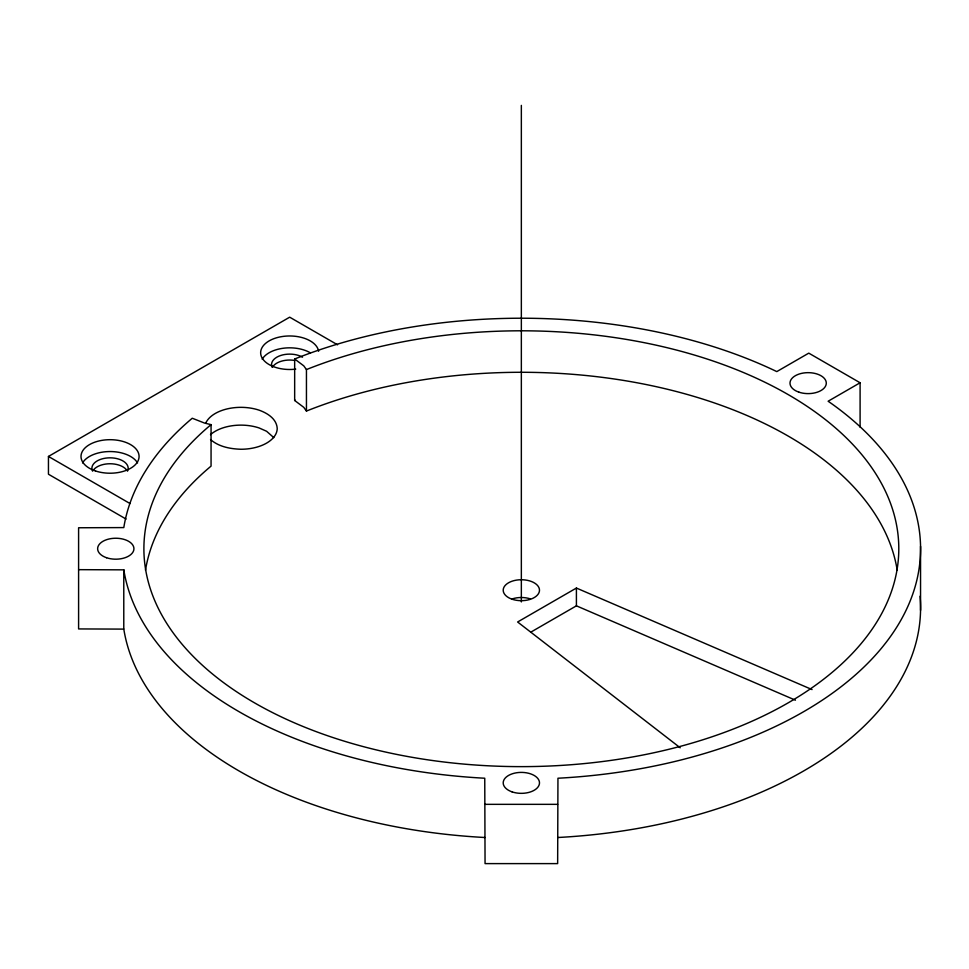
<?xml version="1.0" encoding="UTF-8"?>
<svg xmlns="http://www.w3.org/2000/svg" width="969" height="969" viewBox="0 0 969 969"><rect width="100%" height="100%" fill="white"/><g stroke="black" fill="none" stroke-linecap="round" stroke-linejoin="round"><path stroke-width="1.45" d="M485.057 837.519L484.754 837.495A399.228 230.489 0 0 1 123.802 629.111L78.598 628.929L78.598 527.766L123.802 527.584A399.228 230.489 0 0 1 144.526 472.593L147.3 468.172A399.228 230.489 0 0 1 192.262 418.233L204.629 423.102L211.06 424.64L210.212 425.343A377.45 217.916 0 0 0 446.14 762.264A377.45 217.916 0 0 0 891.226 505.297A377.45 217.916 0 0 0 307.67 369.08L306.446 369.577L306.446 411.062L307.67 410.565A377.45 217.916 0 0 1 897.209 570.22M126.103 519.069L48.45 474.229L48.45 456.447L289.683 317.178L337.575 344.819M860.097 427.22L860.097 382.767L828.12 401.239L830.917 403.177A399.228 230.489 0 0 1 886.163 642.326L882.783 646.602A399.228 230.489 0 0 1 690.885 757.383L683.484 759.345A399.228 230.489 0 0 1 557.95 778.228L557.647 863.609L485.057 863.609L484.754 778.228A399.228 230.489 0 0 1 123.802 569.845L78.598 569.663M812.058 689.577L576.41 588.05L517.616 621.989L680.214 747.777M530.685 632.224L576.41 605.831L795.428 700.187M306.446 411.062L303.781 407.343L294.661 400.476L294.661 358.99L295.339 358.724A399.228 230.489 0 0 1 381.834 332.755L389.49 331.156A399.228 230.489 0 0 1 773.432 369.988L776.799 371.599L808.776 353.14L860.097 382.767M294.661 400.476L295.339 400.209M557.647 837.519L557.95 837.495A399.228 230.489 0 0 0 683.484 818.611L690.885 816.649A399.228 230.489 0 0 0 882.783 705.868L886.163 701.592A399.228 230.489 0 0 0 920.053 596.226M485.057 804.343L557.647 804.343M48.45 456.447L129.991 503.529M294.661 358.99L303.781 365.858L306.446 369.577M210.527 439.551C218.837 446.794 230.21 448.901 240.918 449.253A36.289 20.955 0 0 0 277.219 428.298C276.516 418.669 267.287 413.097 259.074 410.153A36.289 20.955 0 0 0 205.864 422.872M273.803 437.625L266.584 431.266L259.074 427.935A36.289 20.955 0 0 0 210.479 434.669M920.55 546.359L920.55 610.337M576.41 588.05L576.41 605.831M521.346 105.391L521.346 601.931M211.06 424.64L211.06 466.125L210.212 466.828A377.45 217.916 0 0 0 145.495 570.22M123.778 569.663L123.778 628.929M512.274 598.903A18.145 10.477 0 0 1 530.418 598.903M295.727 369.128A29.034 16.764 0 0 1 261.061 355.55A29.034 16.764 0 0 1 285.976 336.11A29.034 16.764 0 0 1 318.607 351.275M82.547 462.916A29.034 16.764 0 0 1 110.042 451.542A29.034 16.764 0 0 1 137.537 462.916M262.187 359.208A29.034 16.764 0 0 1 310.213 352.74M272.156 367.299A18.145 10.477 0 0 1 280.61 355.514A18.145 10.477 0 0 1 302.51 357.186M92.515 471.019A18.145 10.477 0 0 1 110.042 457.828A18.145 10.477 0 0 1 127.569 471.019M92.988 470.643A18.145 10.477 0 0 1 110.042 463.751A18.145 10.477 0 0 1 127.096 470.643M272.628 366.936A18.145 10.477 0 0 1 294.382 360.395M798.904 392.154A18.145 10.477 0 0 0 826.291 383.239A18.145 10.477 0 0 0 799.231 374.01A18.145 10.477 0 0 0 798.904 392.154M106.542 557.732A18.145 10.477 0 0 0 133.928 548.817A18.145 10.477 0 0 0 106.869 539.588A18.145 10.477 0 0 0 106.542 557.732M512.116 791.891A18.145 10.477 0 0 0 539.491 782.976A18.145 10.477 0 0 0 512.431 773.746A18.145 10.477 0 0 0 512.116 791.891M95.519 470.97A29.034 16.764 0 0 0 139.076 456.447A29.034 16.764 0 0 0 95.519 441.937A29.034 16.764 0 0 0 95.519 470.97M512.274 599.278A18.145 10.477 0 0 0 539.491 590.206A18.145 10.477 0 0 0 512.274 581.134A18.145 10.477 0 0 0 512.274 599.278"/></g></svg>
